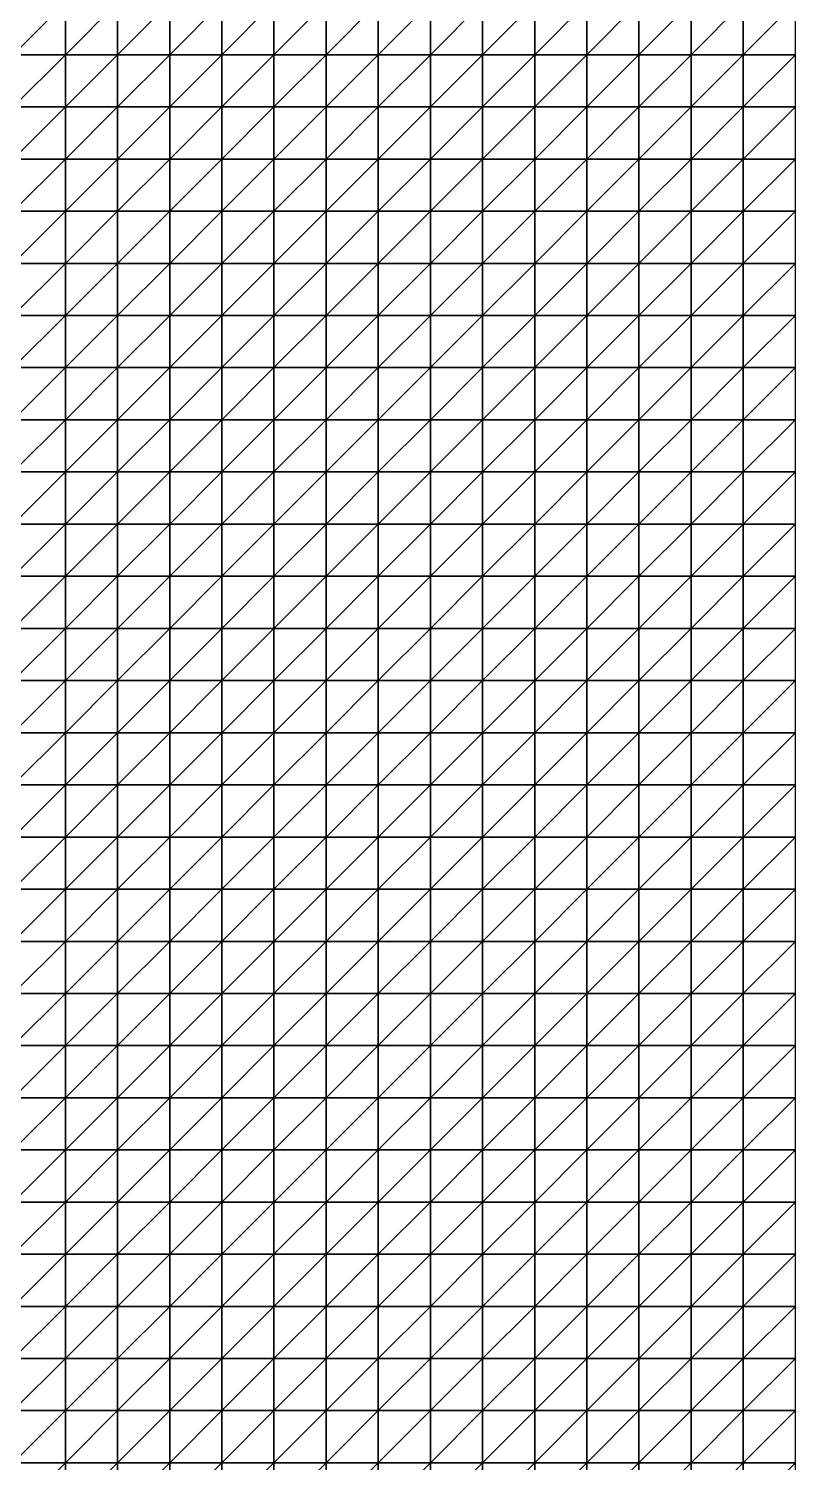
# Model space of a CAD drawing. Header units: metres. Extents: x -3 to 3, y -3 to 3.
# Drawn here: x 2.109 to 3, y -0.454 to 1.212 of the extents above; entities that cross this region are included whole.
import ezdxf

# ---------------------------------------------------------------- set-up
doc = ezdxf.new("R2010")
doc.units = ezdxf.units.M

msp = doc.modelspace()

# ---------------------------------------------------------------- meshes
at = {"color": 255}
mesh = msp.add_polyface(dxfattribs=at)
corners = [(2.0303, 1.1212, 0.0899), (2.0909, 1.1212, 0.0755), (2.0909, 1.1818, 0.069), (2.0303, 1.1818, 0.0825), (2.0909, 1.2424, 0.0631), (2.0303, 1.2424, 0.0757), (2.0909, 1.303, 0.0577), (2.0303, 1.303, 0.0696), (2.0909, 1.3636, 0.0529), (2.0303, 1.3636, 0.0641), (2.0909, 1.4242, 0.0485), (2.0303, 1.4242, 0.059), (2.0909, 1.4848, 0.0444), (2.1515, 1.1212, 0.0629), (2.1515, 1.1818, 0.0572), (2.1515, 1.2424, 0.0521), (2.1515, 1.303, 0.0475), (2.1515, 1.3636, 0.0434), (2.1515, 1.4242, 0.0396), (2.1515, 1.4848, 0.0361), (2.2121, 1.1212, 0.0519), (2.2121, 1.1818, 0.0471), (2.2121, 1.2424, 0.0428), (2.2121, 1.303, 0.0388), (2.2121, 1.3636, 0.0353), (2.2121, 1.4242, 0.032), (2.2121, 1.4848, 0.0291), (2.0303, 1.4848, 0.0543), (2.1515, 1.0606, 0.069), (2.2121, 1.0606, 0.0572), (2.2727, 1.1212, 0.0425), (2.2727, 1.1818, 0.0385), (2.2727, 1.2424, 0.0348), (2.2727, 1.303, 0.0315), (2.2727, 1.3636, 0.0285), (2.2727, 1.4242, 0.0258), (2.2727, 1.4848, 0.0233)]
mesh.append_faces([[corners[k] for k in face] for face in [(0, 1, 2), (3, 2, 4), (5, 4, 6), (7, 6, 8), (9, 8, 10), (11, 10, 12), (1, 13, 14), (2, 14, 15), (4, 15, 16), (6, 16, 17), (8, 17, 18), (10, 18, 19), (13, 20, 21), (14, 21, 22), (15, 22, 23), (16, 23, 24), (17, 24, 25), (18, 25, 26), (11, 12, 27), (1, 14, 2), (2, 15, 4), (4, 16, 6), (6, 17, 8), (8, 18, 10), (10, 19, 12), (28, 20, 13), (13, 21, 14), (14, 22, 15), (15, 23, 16), (16, 24, 17), (17, 25, 18), (18, 26, 19), (29, 30, 20), (20, 31, 21), (21, 32, 22), (22, 33, 23), (23, 34, 24), (24, 35, 25), (25, 36, 26)]], dxfattribs={"color": 101})
mesh = msp.add_polyface(dxfattribs=at)
corners = [(2.2121, 1.1212, 0.0519), (2.2727, 1.1212, 0.0425), (2.2727, 1.1818, 0.0385), (2.2121, 1.1818, 0.0471), (2.2727, 1.2424, 0.0348), (2.2121, 1.2424, 0.0428), (2.2727, 1.303, 0.0315), (2.2121, 1.303, 0.0388), (2.2727, 1.3636, 0.0285), (2.2121, 1.3636, 0.0353), (2.2727, 1.4242, 0.0258), (2.2121, 1.4242, 0.032), (2.2727, 1.4848, 0.0233), (2.3333, 1.1212, 0.0345), (2.3333, 1.1818, 0.0311), (2.3333, 1.2424, 0.0281), (2.3333, 1.303, 0.0253), (2.3333, 1.3636, 0.0228), (2.3333, 1.4242, 0.0206), (2.3333, 1.4848, 0.0185), (2.3939, 1.1212, 0.0278), (2.3939, 1.1818, 0.025), (2.3939, 1.2424, 0.0225), (2.3939, 1.303, 0.0202), (2.3939, 1.3636, 0.0182), (2.3939, 1.4242, 0.0163), (2.3939, 1.4848, 0.0146), (2.4545, 1.1212, 0.0221), (2.4545, 1.1818, 0.0199), (2.4545, 1.2424, 0.0178), (2.4545, 1.303, 0.016), (2.4545, 1.3636, 0.0143), (2.4545, 1.4242, 0.0128), (2.4545, 1.4848, 0.0115)]
mesh.append_faces([[corners[k] for k in face] for face in [(0, 1, 2), (3, 2, 4), (5, 4, 6), (7, 6, 8), (9, 8, 10), (11, 10, 12), (1, 13, 14), (2, 14, 15), (4, 15, 16), (6, 16, 17), (8, 17, 18), (10, 18, 19), (13, 20, 21), (14, 21, 22), (15, 22, 23), (16, 23, 24), (17, 24, 25), (18, 25, 26), (20, 27, 28), (21, 28, 29), (1, 14, 2), (2, 15, 4), (4, 16, 6), (6, 17, 8), (8, 18, 10), (10, 19, 12), (13, 21, 14), (14, 22, 15), (15, 23, 16), (16, 24, 17), (17, 25, 18), (18, 26, 19), (20, 28, 21), (21, 29, 22), (22, 30, 23), (23, 31, 24), (24, 32, 25), (25, 33, 26)]], dxfattribs={"color": 101})
mesh = msp.add_polyface(dxfattribs=at)
corners = [(2.3939, 1.2424, 0.0225), (2.4545, 1.2424, 0.0178), (2.4545, 1.303, 0.016), (2.3939, 1.303, 0.0202), (2.4545, 1.3636, 0.0143), (2.3939, 1.3636, 0.0182), (2.4545, 1.4242, 0.0128), (2.3939, 1.4242, 0.0163), (2.4545, 1.4848, 0.0115), (2.4545, 1.1212, 0.0221), (2.5152, 1.1212, 0.0175), (2.5152, 1.1818, 0.0157), (2.4545, 1.1818, 0.0199), (2.5152, 1.2424, 0.0141), (2.5152, 1.303, 0.0126), (2.5152, 1.3636, 0.0112), (2.5152, 1.4242, 0.01), (2.5152, 1.4848, 0.0089), (2.5758, 1.1212, 0.0137), (2.5758, 1.1818, 0.0123), (2.5758, 1.2424, 0.011), (2.5758, 1.303, 0.0098), (2.5758, 1.3636, 0.0087), (2.5758, 1.4242, 0.0078), (2.5758, 1.4848, 0.0069), (2.6364, 1.1212, 0.0107), (2.6364, 1.1818, 0.0095), (2.6364, 1.2424, 0.0085), (2.6364, 1.303, 0.0076), (2.6364, 1.3636, 0.0067), (2.6364, 1.4242, 0.006), (2.6364, 1.4848, 0.0053)]
mesh.append_faces([[corners[k] for k in face] for face in [(0, 1, 2), (3, 2, 4), (5, 4, 6), (7, 6, 8), (9, 10, 11), (12, 11, 13), (1, 13, 14), (2, 14, 15), (4, 15, 16), (6, 16, 17), (10, 18, 19), (11, 19, 20), (13, 20, 21), (14, 21, 22), (15, 22, 23), (16, 23, 24), (18, 25, 26), (19, 26, 27), (20, 27, 28), (21, 28, 29), (22, 29, 30), (9, 11, 12), (12, 13, 1), (1, 14, 2), (2, 15, 4), (4, 16, 6), (6, 17, 8), (10, 19, 11), (11, 20, 13), (13, 21, 14), (14, 22, 15), (15, 23, 16), (16, 24, 17), (18, 26, 19), (19, 27, 20), (20, 28, 21), (21, 29, 22), (22, 30, 23), (23, 31, 24)]], dxfattribs={"color": 101})
mesh = msp.add_polyface(dxfattribs=at)
corners = [(2.6364, 1.1212, 0.0107), (2.697, 1.1212, 0.0082), (2.697, 1.1818, 0.0073), (2.6364, 1.1818, 0.0095), (2.697, 1.2424, 0.0065), (2.6364, 1.2424, 0.0085), (2.697, 1.303, 0.0058), (2.7576, 1.1212, 0.0063), (2.7576, 1.1818, 0.0056), (2.7576, 1.2424, 0.005), (2.7576, 1.303, 0.0044), (2.8182, 1.1212, 0.0048), (2.8182, 1.1818, 0.0042), (2.8182, 1.2424, 0.0038), (2.8182, 1.303, 0.0033), (2.8788, 1.1212, 0.0036), (2.8788, 1.1818, 0.0032), (2.8788, 1.2424, 0.0028), (2.8788, 1.303, 0.0025), (2.9394, 1.1212, 0.0027), (2.9394, 1.1818, 0.0024), (2.9394, 1.2424, 0.0021), (2.9394, 1.303, 0.0019), (3, 1.1212, 0.002), (3, 1.1818, 0.0018), (3, 1.2424, 0.0015), (3, 1.303, 0.0014), (2.6364, 1.303, 0.0076), (2.7576, 1.0606, 0.0071), (2.8182, 1.0606, 0.0054), (2.8788, 1.0606, 0.004), (2.9394, 1.0606, 0.003)]
mesh.append_faces([[corners[k] for k in face] for face in [(0, 1, 2), (3, 2, 4), (5, 4, 6), (1, 7, 8), (0, 2, 3), (3, 4, 5), (5, 6, 27), (1, 8, 2), (2, 9, 4)]], dxfattribs={"color": 101})
mesh.append_faces([[corners[k] for k in face] for face in [(2, 8, 9), (4, 9, 10), (7, 11, 12), (8, 12, 13), (9, 13, 14), (11, 15, 16), (12, 16, 17), (13, 17, 18), (15, 19, 20), (16, 20, 21), (17, 21, 22), (19, 23, 24), (20, 24, 25), (21, 25, 26), (4, 10, 6), (28, 11, 7), (7, 12, 8), (8, 13, 9), (9, 14, 10), (29, 15, 11), (11, 16, 12), (12, 17, 13), (13, 18, 14), (30, 19, 15), (15, 20, 16), (16, 21, 17), (31, 23, 19), (19, 24, 20), (20, 25, 21)]], dxfattribs={"color": 111})
mesh = msp.add_polyface(dxfattribs=at)
corners = [(2.0303, 0.8788, 0.1274), (2.0909, 0.8788, 0.1081), (2.0909, 0.9394, 0.099), (2.0303, 0.9394, 0.1169), (2.0909, 1, 0.0905), (2.0303, 1, 0.1071), (2.0909, 1.0606, 0.0827), (2.0303, 1.0606, 0.0981), (2.0909, 1.1212, 0.0755), (2.0909, 0.7576, 0.1281), (2.1515, 0.7576, 0.1079), (2.1515, 0.8182, 0.0992), (2.0909, 0.8182, 0.1179), (2.1515, 0.8788, 0.0909), (2.1515, 0.9394, 0.0831), (2.1515, 1, 0.0758), (2.1515, 1.0606, 0.069), (2.1515, 1.1212, 0.0629), (2.2121, 0.7576, 0.0901), (2.2121, 0.8182, 0.0827), (2.2121, 0.8788, 0.0757), (2.2121, 0.9394, 0.0691), (2.2121, 1, 0.0629), (2.2121, 1.0606, 0.0572), (2.2121, 1.1212, 0.0519), (2.2727, 0.7576, 0.0745), (2.2727, 0.8182, 0.0683), (2.2727, 0.8788, 0.0625), (2.2727, 0.9394, 0.0569), (2.2727, 1, 0.0517), (2.2727, 1.0606, 0.0469), (2.2121, 0.697, 0.0976)]
mesh.append_faces([[corners[k] for k in face] for face in [(0, 1, 2), (3, 2, 4), (9, 10, 11), (12, 11, 13), (9, 11, 12), (12, 13, 1)]], dxfattribs={"color": 91})
mesh.append_faces([[corners[k] for k in face] for face in [(5, 4, 6), (7, 6, 8), (1, 13, 14), (2, 14, 15), (4, 15, 16), (6, 16, 17), (10, 18, 19), (11, 19, 20), (13, 20, 21), (14, 21, 22), (15, 22, 23), (16, 23, 24), (18, 25, 26), (19, 26, 27), (20, 27, 28), (21, 28, 29), (22, 29, 30), (1, 14, 2), (2, 15, 4), (4, 16, 6), (6, 17, 8), (10, 19, 11), (11, 20, 13), (13, 21, 14), (14, 22, 15), (15, 23, 16), (31, 25, 18), (18, 26, 19), (19, 27, 20), (20, 28, 21), (21, 29, 22), (22, 30, 23)]], dxfattribs={"color": 101})
mesh = msp.add_polyface(dxfattribs=at)
corners = [(2.2121, 1.0606, 0.0572), (2.2727, 1.0606, 0.0469), (2.2727, 1.1212, 0.0425), (2.2727, 0.9394, 0.0569), (2.3333, 0.9394, 0.0465), (2.3333, 1, 0.0422), (2.2727, 1, 0.0517), (2.3333, 1.0606, 0.0382), (2.3333, 1.1212, 0.0345), (2.3939, 0.9394, 0.0376), (2.3939, 1, 0.0341), (2.3939, 1.0606, 0.0308), (2.3939, 1.1212, 0.0278), (2.4545, 0.9394, 0.0301), (2.4545, 1, 0.0273), (2.4545, 1.0606, 0.0246), (2.4545, 1.1212, 0.0221), (2.5152, 0.9394, 0.024), (2.5152, 1, 0.0216), (2.5152, 1.0606, 0.0195), (2.5152, 1.1212, 0.0175), (2.5758, 0.9394, 0.0189), (2.5758, 1, 0.017), (2.5758, 1.0606, 0.0153), (2.5758, 1.1212, 0.0137), (2.3939, 0.8788, 0.0414), (2.4545, 0.8788, 0.0332), (2.5152, 0.8788, 0.0264), (2.5758, 0.8788, 0.0208), (2.6364, 0.9394, 0.0147), (2.6364, 1, 0.0133), (2.6364, 1.0606, 0.0119), (2.6364, 1.1212, 0.0107)]
mesh.append_faces([[corners[k] for k in face] for face in [(0, 1, 2), (3, 4, 5), (6, 5, 7), (1, 7, 8), (4, 9, 10), (5, 10, 11), (7, 11, 12), (9, 13, 14), (10, 14, 15), (11, 15, 16), (13, 17, 18), (14, 18, 19), (15, 19, 20), (17, 21, 22), (18, 22, 23), (19, 23, 24), (3, 5, 6), (6, 7, 1), (1, 8, 2), (4, 10, 5), (5, 11, 7), (7, 12, 8), (25, 13, 9), (9, 14, 10), (10, 15, 11), (11, 16, 12), (26, 17, 13), (13, 18, 14), (14, 19, 15), (15, 20, 16), (27, 21, 17), (17, 22, 18), (18, 23, 19), (19, 24, 20), (28, 29, 21), (21, 30, 22), (22, 31, 23), (23, 32, 24)]], dxfattribs={"color": 101})
mesh = msp.add_polyface(dxfattribs=at)
corners = [(2.5758, 0.9394, 0.0189), (2.6364, 0.9394, 0.0147), (2.6364, 1, 0.0133), (2.5758, 1, 0.017), (2.6364, 1.0606, 0.0119), (2.5758, 1.0606, 0.0153), (2.6364, 1.1212, 0.0107), (2.6364, 0.7576, 0.0196), (2.697, 0.7576, 0.0152), (2.697, 0.8182, 0.0139), (2.6364, 0.8182, 0.0179), (2.697, 0.8788, 0.0126), (2.6364, 0.8788, 0.0163), (2.697, 0.9394, 0.0114), (2.697, 1, 0.0103), (2.697, 1.0606, 0.0092), (2.697, 1.1212, 0.0082), (2.7576, 0.7576, 0.0116), (2.7576, 0.8182, 0.0106), (2.7576, 0.8788, 0.0097), (2.7576, 0.9394, 0.0087), (2.7576, 1, 0.0079), (2.7576, 1.0606, 0.0071), (2.7576, 1.1212, 0.0063), (2.8182, 0.7576, 0.0089), (2.8182, 0.8182, 0.0081), (2.8182, 0.8788, 0.0074), (2.8182, 0.9394, 0.0066), (2.6364, 0.697, 0.0213), (2.697, 0.697, 0.0165), (2.7576, 0.697, 0.0127), (2.8182, 1, 0.006), (2.8182, 1.0606, 0.0054)]
mesh.append_faces([[corners[k] for k in face] for face in [(0, 1, 2), (3, 2, 4), (5, 4, 6), (7, 8, 9), (10, 9, 11), (12, 11, 13), (1, 13, 14), (2, 14, 15), (4, 15, 16), (8, 17, 18), (9, 18, 19), (11, 19, 20), (13, 20, 21), (14, 21, 22), (15, 22, 23), (17, 24, 25), (18, 25, 26), (19, 26, 27), (28, 8, 7), (7, 9, 10), (10, 11, 12), (12, 13, 1), (1, 14, 2), (2, 15, 4), (4, 16, 6), (29, 17, 8), (8, 18, 9), (9, 19, 11), (11, 20, 13), (13, 21, 14), (14, 22, 15), (15, 23, 16), (30, 24, 17), (17, 25, 18), (18, 26, 19), (19, 27, 20), (20, 31, 21), (21, 32, 22)]], dxfattribs={"color": 101})
mesh = msp.add_polyface(dxfattribs=at)
corners = [(2.7576, 0.9394, 0.0087), (2.8182, 0.9394, 0.0066), (2.8182, 1, 0.006), (2.7576, 1, 0.0079), (2.8182, 1.0606, 0.0054), (2.7576, 1.0606, 0.0071), (2.8182, 1.1212, 0.0048), (2.8182, 0.7576, 0.0089), (2.8788, 0.7576, 0.0067), (2.8788, 0.8182, 0.0061), (2.8182, 0.8182, 0.0081), (2.8788, 0.8788, 0.0056), (2.8182, 0.8788, 0.0074), (2.8788, 0.9394, 0.005), (2.8788, 1, 0.0045), (2.8788, 1.0606, 0.004), (2.8788, 1.1212, 0.0036), (2.9394, 0.7576, 0.005), (2.9394, 0.8182, 0.0046), (2.9394, 0.8788, 0.0042), (2.9394, 0.9394, 0.0037), (2.9394, 1, 0.0034), (2.9394, 1.0606, 0.003), (2.9394, 1.1212, 0.0027), (3, 0.7576, 0.0037), (3, 0.8182, 0.0034), (3, 0.8788, 0.0031), (3, 0.9394, 0.0028), (3, 1, 0.0025), (3, 1.0606, 0.0022), (3, 1.1212, 0.002), (2.8182, 0.697, 0.0097), (2.8788, 0.697, 0.0073), (2.9394, 0.697, 0.0055)]
mesh.append_faces([[corners[k] for k in face] for face in [(0, 1, 2), (3, 2, 4), (7, 8, 9), (10, 9, 11), (31, 8, 7), (7, 9, 10), (10, 11, 12), (12, 13, 1), (32, 17, 8)]], dxfattribs={"color": 101})
mesh.append_faces([[corners[k] for k in face] for face in [(5, 4, 6), (12, 11, 13), (1, 13, 14), (2, 14, 15), (4, 15, 16), (8, 17, 18), (9, 18, 19), (11, 19, 20), (13, 20, 21), (14, 21, 22), (15, 22, 23), (17, 24, 25), (18, 25, 26), (19, 26, 27), (20, 27, 28), (21, 28, 29), (22, 29, 30), (1, 14, 2), (2, 15, 4), (8, 18, 9), (9, 19, 11), (11, 20, 13), (13, 21, 14), (14, 22, 15), (33, 24, 17), (17, 25, 18), (18, 26, 19), (19, 27, 20), (20, 28, 21), (21, 29, 22)]], dxfattribs={"color": 111})
mesh = msp.add_polyface(dxfattribs=at)
corners = [(2.2727, 0.7576, 0.0745), (2.3333, 0.7576, 0.061), (2.3333, 0.8182, 0.0559), (2.2727, 0.8182, 0.0683), (2.3333, 0.8788, 0.0511), (2.2727, 0.8788, 0.0625), (2.3333, 0.9394, 0.0465), (2.3939, 0.7576, 0.0495), (2.3939, 0.8182, 0.0453), (2.3939, 0.8788, 0.0414), (2.3939, 0.9394, 0.0376), (2.4545, 0.7576, 0.0398), (2.4545, 0.8182, 0.0364), (2.4545, 0.8788, 0.0332), (2.4545, 0.9394, 0.0301), (2.5152, 0.7576, 0.0317), (2.5152, 0.8182, 0.029), (2.5152, 0.8788, 0.0264), (2.5152, 0.9394, 0.024), (2.5758, 0.7576, 0.025), (2.5758, 0.8182, 0.0229), (2.5758, 0.8788, 0.0208), (2.5758, 0.9394, 0.0189), (2.6364, 0.7576, 0.0196), (2.6364, 0.8182, 0.0179), (2.6364, 0.8788, 0.0163), (2.6364, 0.9394, 0.0147), (2.2727, 0.697, 0.0808), (2.2727, 0.9394, 0.0569), (2.3333, 0.697, 0.0662), (2.3939, 0.697, 0.0537), (2.4545, 0.697, 0.0432), (2.5152, 0.697, 0.0344), (2.5758, 0.697, 0.0272)]
mesh.append_faces([[corners[k] for k in face] for face in [(0, 1, 2), (3, 2, 4), (5, 4, 6), (1, 7, 8), (2, 8, 9), (4, 9, 10), (7, 11, 12), (8, 12, 13), (9, 13, 14), (11, 15, 16), (12, 16, 17), (13, 17, 18), (15, 19, 20), (16, 20, 21), (17, 21, 22), (19, 23, 24), (20, 24, 25), (21, 25, 26), (27, 1, 0), (0, 2, 3), (3, 4, 5), (5, 6, 28), (29, 7, 1), (1, 8, 2), (2, 9, 4), (4, 10, 6), (30, 11, 7), (7, 12, 8), (8, 13, 9), (31, 15, 11), (11, 16, 12), (12, 17, 13), (32, 19, 15), (15, 20, 16), (16, 21, 17), (33, 23, 19), (19, 24, 20), (20, 25, 21)]], dxfattribs={"color": 101})
mesh = msp.add_polyface(dxfattribs=at)
corners = [(2.0303, 0.3939, 0.2228), (2.0909, 0.3939, 0.1901), (2.0909, 0.4545, 0.1807), (2.0303, 0.4545, 0.2117), (2.0909, 0.5152, 0.1706), (2.0303, 0.5152, 0.1999), (2.0909, 0.5758, 0.16), (2.0303, 0.5758, 0.1877), (2.0909, 0.6364, 0.1493), (2.0303, 0.6364, 0.1752), (2.0909, 0.697, 0.1386), (2.0303, 0.697, 0.1627), (2.0909, 0.7576, 0.1281), (2.1515, 0.3939, 0.1606), (2.1515, 0.4545, 0.1526), (2.1515, 0.5152, 0.144), (2.1515, 0.5758, 0.1351), (2.1515, 0.6364, 0.126), (2.1515, 0.697, 0.1169), (2.1515, 0.7576, 0.1079), (2.2121, 0.3939, 0.1343), (2.2121, 0.4545, 0.1276), (2.2121, 0.5152, 0.1204), (2.2121, 0.5758, 0.113), (2.2121, 0.6364, 0.1053), (2.2121, 0.697, 0.0976), (2.2121, 0.7576, 0.0901), (2.0303, 0.7576, 0.1505), (2.0909, 0.3333, 0.1987), (2.1515, 0.3333, 0.1679), (2.2121, 0.3333, 0.1404), (2.2727, 0.3939, 0.1113)]
mesh.append_faces([[corners[k] for k in face] for face in [(0, 1, 2), (0, 2, 3), (3, 4, 5)]], dxfattribs={"color": 81})
mesh.append_faces([[corners[k] for k in face] for face in [(3, 2, 4), (5, 4, 6), (7, 6, 8), (9, 8, 10), (11, 10, 12), (1, 13, 14), (2, 14, 15), (4, 15, 16), (6, 16, 17), (8, 17, 18), (10, 18, 19), (13, 20, 21), (14, 21, 22), (15, 22, 23), (16, 23, 24), (17, 24, 25), (18, 25, 26), (5, 6, 7), (7, 8, 9), (9, 10, 11), (11, 12, 27), (28, 13, 1), (1, 14, 2), (2, 15, 4), (4, 16, 6), (6, 17, 8), (8, 18, 10), (10, 19, 12), (29, 20, 13), (13, 21, 14), (14, 22, 15), (15, 23, 16), (16, 24, 17), (17, 25, 18), (18, 26, 19), (30, 31, 20)]], dxfattribs={"color": 91})
mesh = msp.add_polyface(dxfattribs=at)
corners = [(2.2121, 0.3939, 0.1343), (2.2727, 0.3939, 0.1113), (2.2727, 0.4545, 0.1057), (2.2121, 0.4545, 0.1276), (2.2727, 0.5152, 0.0997), (2.2121, 0.5152, 0.1204), (2.2727, 0.5758, 0.0935), (2.2121, 0.5758, 0.113), (2.2727, 0.6364, 0.0872), (2.2121, 0.6364, 0.1053), (2.2727, 0.697, 0.0808), (2.2121, 0.697, 0.0976), (2.2727, 0.7576, 0.0745), (2.3333, 0.3939, 0.0913), (2.3333, 0.4545, 0.0867), (2.3333, 0.5152, 0.0818), (2.3333, 0.5758, 0.0767), (2.3333, 0.6364, 0.0714), (2.3333, 0.697, 0.0662), (2.3333, 0.7576, 0.061), (2.3939, 0.3939, 0.0742), (2.3939, 0.4545, 0.0704), (2.3939, 0.5152, 0.0664), (2.3939, 0.5758, 0.0623), (2.3939, 0.6364, 0.058), (2.3939, 0.697, 0.0537), (2.3939, 0.7576, 0.0495), (2.2727, 0.3333, 0.1163), (2.3333, 0.3333, 0.0954), (2.3939, 0.3333, 0.0775), (2.4545, 0.3939, 0.0597), (2.4545, 0.4545, 0.0567), (2.4545, 0.5152, 0.0535)]
mesh.append_faces([[corners[k] for k in face] for face in [(0, 1, 2), (3, 2, 4), (5, 4, 6), (0, 2, 3), (3, 4, 5), (5, 6, 7), (7, 8, 9), (27, 13, 1), (1, 14, 2)]], dxfattribs={"color": 91})
mesh.append_faces([[corners[k] for k in face] for face in [(7, 6, 8), (9, 8, 10), (11, 10, 12), (1, 13, 14), (2, 14, 15), (4, 15, 16), (6, 16, 17), (8, 17, 18), (10, 18, 19), (13, 20, 21), (14, 21, 22), (15, 22, 23), (16, 23, 24), (17, 24, 25), (18, 25, 26), (9, 10, 11), (2, 15, 4), (4, 16, 6), (6, 17, 8), (8, 18, 10), (28, 20, 13), (13, 21, 14), (14, 22, 15), (15, 23, 16), (16, 24, 17), (17, 25, 18), (29, 30, 20), (20, 31, 21), (21, 32, 22)]], dxfattribs={"color": 101})
mesh = msp.add_polyface(dxfattribs=at)
corners = [(2.3939, 0.3939, 0.0742), (2.4545, 0.3939, 0.0597), (2.4545, 0.4545, 0.0567), (2.3939, 0.4545, 0.0704), (2.4545, 0.5152, 0.0535), (2.3939, 0.5152, 0.0664), (2.4545, 0.5758, 0.0501), (2.3939, 0.5758, 0.0623), (2.4545, 0.6364, 0.0467), (2.3939, 0.6364, 0.058), (2.4545, 0.697, 0.0432), (2.3939, 0.697, 0.0537), (2.4545, 0.7576, 0.0398), (2.5152, 0.3939, 0.0476), (2.5152, 0.4545, 0.0452), (2.5152, 0.5152, 0.0426), (2.5152, 0.5758, 0.0399), (2.5152, 0.6364, 0.0372), (2.5152, 0.697, 0.0344), (2.5152, 0.7576, 0.0317), (2.5758, 0.3939, 0.0376), (2.5758, 0.4545, 0.0357), (2.5758, 0.5152, 0.0337), (2.5758, 0.5758, 0.0316), (2.5758, 0.6364, 0.0294), (2.5758, 0.697, 0.0272), (2.5758, 0.7576, 0.025), (2.4545, 0.3333, 0.0624), (2.5152, 0.3333, 0.0498), (2.5758, 0.3333, 0.0393), (2.6364, 0.3939, 0.0294), (2.6364, 0.4545, 0.028), (2.6364, 0.5152, 0.0264), (2.6364, 0.5758, 0.0247), (2.6364, 0.6364, 0.023), (2.6364, 0.697, 0.0213)]
mesh.append_faces([[corners[k] for k in face] for face in [(0, 1, 2), (3, 2, 4), (5, 4, 6), (7, 6, 8), (9, 8, 10), (11, 10, 12), (1, 13, 14), (2, 14, 15), (4, 15, 16), (6, 16, 17), (8, 17, 18), (10, 18, 19), (13, 20, 21), (14, 21, 22), (15, 22, 23), (16, 23, 24), (17, 24, 25), (18, 25, 26), (5, 6, 7), (7, 8, 9), (9, 10, 11), (27, 13, 1), (1, 14, 2), (2, 15, 4), (4, 16, 6), (6, 17, 8), (8, 18, 10), (28, 20, 13), (13, 21, 14), (14, 22, 15), (15, 23, 16), (16, 24, 17), (17, 25, 18), (29, 30, 20), (20, 31, 21), (21, 32, 22), (22, 33, 23), (23, 34, 24), (24, 35, 25)]], dxfattribs={"color": 101})
mesh = msp.add_polyface(dxfattribs=at)
corners = [(2.5758, 0.3939, 0.0376), (2.6364, 0.3939, 0.0294), (2.6364, 0.4545, 0.028), (2.5758, 0.4545, 0.0357), (2.6364, 0.5152, 0.0264), (2.5758, 0.5152, 0.0337), (2.6364, 0.5758, 0.0247), (2.5758, 0.5758, 0.0316), (2.6364, 0.6364, 0.023), (2.5758, 0.6364, 0.0294), (2.6364, 0.697, 0.0213), (2.5758, 0.697, 0.0272), (2.6364, 0.7576, 0.0196), (2.697, 0.3939, 0.0228), (2.697, 0.4545, 0.0217), (2.697, 0.5152, 0.0205), (2.697, 0.5758, 0.0192), (2.697, 0.6364, 0.0178), (2.697, 0.697, 0.0165), (2.697, 0.7576, 0.0152), (2.7576, 0.3939, 0.0176), (2.7576, 0.4545, 0.0167), (2.7576, 0.5152, 0.0157), (2.7576, 0.5758, 0.0147), (2.7576, 0.6364, 0.0137), (2.7576, 0.697, 0.0127), (2.7576, 0.7576, 0.0116), (2.8182, 0.3939, 0.0134), (2.8182, 0.4545, 0.0127), (2.8182, 0.5152, 0.012), (2.8182, 0.5758, 0.0112), (2.697, 0.3333, 0.0239), (2.7576, 0.3333, 0.0184), (2.8182, 0.6364, 0.0104), (2.8182, 0.697, 0.0097)]
mesh.append_faces([[corners[k] for k in face] for face in [(0, 1, 2), (3, 2, 4), (5, 4, 6), (7, 6, 8), (9, 8, 10), (11, 10, 12), (1, 13, 14), (2, 14, 15), (4, 15, 16), (6, 16, 17), (8, 17, 18), (10, 18, 19), (13, 20, 21), (14, 21, 22), (15, 22, 23), (16, 23, 24), (17, 24, 25), (18, 25, 26), (20, 27, 28), (21, 28, 29), (22, 29, 30), (1, 14, 2), (2, 15, 4), (4, 16, 6), (6, 17, 8), (8, 18, 10), (31, 20, 13), (13, 21, 14), (14, 22, 15), (15, 23, 16), (16, 24, 17), (17, 25, 18), (32, 27, 20), (20, 28, 21), (21, 29, 22), (22, 30, 23), (23, 33, 24), (24, 34, 25)]], dxfattribs={"color": 101})
mesh = msp.add_polyface(dxfattribs=at)
corners = [(2.7576, 0.5758, 0.0147), (2.8182, 0.5758, 0.0112), (2.8182, 0.6364, 0.0104), (2.7576, 0.6364, 0.0137), (2.8182, 0.697, 0.0097), (2.7576, 0.697, 0.0127), (2.8182, 0.7576, 0.0089), (2.8182, 0.3939, 0.0134), (2.8788, 0.3939, 0.0101), (2.8788, 0.4545, 0.0096), (2.8182, 0.4545, 0.0127), (2.8788, 0.5152, 0.0091), (2.8182, 0.5152, 0.012), (2.8788, 0.5758, 0.0085), (2.8788, 0.6364, 0.0079), (2.8788, 0.697, 0.0073), (2.8788, 0.7576, 0.0067), (2.9394, 0.3939, 0.0076), (2.9394, 0.4545, 0.0072), (2.9394, 0.5152, 0.0068), (2.9394, 0.5758, 0.0063), (2.9394, 0.6364, 0.0059), (2.9394, 0.697, 0.0055), (2.9394, 0.7576, 0.005), (3, 0.3939, 0.0056), (3, 0.4545, 0.0053), (3, 0.5152, 0.005), (3, 0.5758, 0.0047), (3, 0.6364, 0.0044), (3, 0.697, 0.0041), (3, 0.7576, 0.0037), (2.8182, 0.3333, 0.014), (2.8788, 0.3333, 0.0106), (2.9394, 0.3333, 0.0079)]
mesh.append_faces([[corners[k] for k in face] for face in [(0, 1, 2), (3, 2, 4), (5, 4, 6), (7, 8, 9), (10, 9, 11), (12, 11, 13), (1, 13, 14), (2, 14, 15), (4, 15, 16), (8, 17, 18), (9, 18, 19), (11, 19, 20), (13, 20, 21), (14, 21, 22), (31, 8, 7), (7, 9, 10), (10, 11, 12), (12, 13, 1), (1, 14, 2), (2, 15, 4), (32, 17, 8), (8, 18, 9), (9, 19, 11), (11, 20, 13), (13, 21, 14), (14, 22, 15), (33, 24, 17), (17, 25, 18), (18, 26, 19)]], dxfattribs={"color": 101})
mesh.append_faces([[corners[k] for k in face] for face in [(15, 22, 23), (17, 24, 25), (18, 25, 26), (19, 26, 27), (20, 27, 28), (21, 28, 29), (22, 29, 30), (19, 27, 20), (20, 28, 21), (21, 29, 22)]], dxfattribs={"color": 111})
mesh = msp.add_polyface(dxfattribs=at)
corners = [(2.0303, 0.0303, 0.2615), (2.0909, 0.0303, 0.2232), (2.0909, 0.0909, 0.2212), (2.0303, 0.0909, 0.2592), (2.0909, 0.1515, 0.2177), (2.0303, 0.1515, 0.255), (2.0909, 0.2121, 0.2127), (2.0303, 0.2121, 0.2492), (2.0909, 0.2727, 0.2063), (2.0303, 0.2727, 0.2417), (2.0909, 0.3333, 0.1987), (2.0303, 0.3333, 0.2329), (2.0909, 0.3939, 0.1901), (2.1515, 0.0303, 0.1886), (2.1515, 0.0909, 0.1869), (2.1515, 0.1515, 0.1839), (2.1515, 0.2121, 0.1797), (2.1515, 0.2727, 0.1743), (2.1515, 0.3333, 0.1679), (2.1515, 0.3939, 0.1606), (2.2121, 0.0303, 0.1578), (2.2121, 0.0909, 0.1564), (2.2121, 0.1515, 0.1539), (2.2121, 0.2121, 0.1503), (2.2121, 0.2727, 0.1458), (2.2121, 0.3333, 0.1404), (2.2121, 0.3939, 0.1343), (2.0909, -0.0303, 0.2236), (2.1515, -0.0303, 0.189), (2.2121, -0.0303, 0.1581), (2.2727, 0.0303, 0.1307), (2.2727, 0.0909, 0.1295), (2.2727, 0.1515, 0.1275), (2.2727, 0.2121, 0.1245), (2.2727, 0.2727, 0.1208), (2.2727, 0.3333, 0.1163)]
mesh.append_faces([[corners[k] for k in face] for face in [(0, 1, 2), (3, 2, 4), (5, 4, 6), (7, 6, 8), (9, 8, 10), (11, 10, 12), (1, 13, 14), (2, 14, 15), (4, 15, 16), (7, 8, 9), (9, 10, 11), (27, 13, 1), (1, 14, 2), (2, 15, 4), (4, 16, 6), (6, 17, 8), (8, 18, 10)]], dxfattribs={"color": 81})
mesh.append_faces([[corners[k] for k in face] for face in [(6, 16, 17), (8, 17, 18), (10, 18, 19), (13, 20, 21), (14, 21, 22), (15, 22, 23), (16, 23, 24), (17, 24, 25), (18, 25, 26), (28, 20, 13), (13, 21, 14), (14, 22, 15), (15, 23, 16), (16, 24, 17), (17, 25, 18), (29, 30, 20), (20, 31, 21), (21, 32, 22), (22, 33, 23), (23, 34, 24), (24, 35, 25)]], dxfattribs={"color": 91})
mesh = msp.add_polyface(dxfattribs=at)
corners = [(2.2121, 0.0303, 0.1578), (2.2727, 0.0303, 0.1307), (2.2727, 0.0909, 0.1295), (2.2121, 0.0909, 0.1564), (2.2727, 0.1515, 0.1275), (2.2121, 0.1515, 0.1539), (2.2727, 0.2121, 0.1245), (2.2121, 0.2121, 0.1503), (2.2727, 0.2727, 0.1208), (2.2121, 0.2727, 0.1458), (2.2727, 0.3333, 0.1163), (2.2121, 0.3333, 0.1404), (2.2727, 0.3939, 0.1113), (2.3333, 0.0303, 0.1072), (2.3333, 0.0909, 0.1063), (2.3333, 0.1515, 0.1046), (2.3333, 0.2121, 0.1021), (2.3333, 0.2727, 0.0991), (2.3333, 0.3333, 0.0954), (2.3333, 0.3939, 0.0913), (2.3939, 0.0303, 0.0871), (2.3939, 0.0909, 0.0863), (2.3939, 0.1515, 0.085), (2.3939, 0.2121, 0.083), (2.3939, 0.2727, 0.0805), (2.3939, 0.3333, 0.0775), (2.3939, 0.3939, 0.0742), (2.4545, 0.0303, 0.0701), (2.4545, 0.0909, 0.0695), (2.4545, 0.1515, 0.0684), (2.2727, -0.0303, 0.131), (2.3333, -0.0303, 0.1074), (2.3939, -0.0303, 0.0873), (2.4545, 0.2121, 0.0668), (2.4545, 0.2727, 0.0648), (2.4545, 0.3333, 0.0624)]
mesh.append_faces([[corners[k] for k in face] for face in [(0, 1, 2), (3, 2, 4), (5, 4, 6), (7, 6, 8), (9, 8, 10), (11, 10, 12), (1, 13, 14), (2, 14, 15), (4, 15, 16), (6, 16, 17), (8, 17, 18), (10, 18, 19), (30, 13, 1), (1, 14, 2), (2, 15, 4), (4, 16, 6), (6, 17, 8), (8, 18, 10), (31, 20, 13), (13, 21, 14), (14, 22, 15)]], dxfattribs={"color": 91})
mesh.append_faces([[corners[k] for k in face] for face in [(13, 20, 21), (14, 21, 22), (15, 22, 23), (16, 23, 24), (17, 24, 25), (18, 25, 26), (20, 27, 28), (21, 28, 29), (15, 23, 16), (16, 24, 17), (17, 25, 18), (32, 27, 20), (20, 28, 21), (21, 29, 22), (22, 33, 23), (23, 34, 24), (24, 35, 25)]], dxfattribs={"color": 101})
mesh = msp.add_polyface(dxfattribs=at)
corners = [(2.3939, 0.1515, 0.085), (2.4545, 0.1515, 0.0684), (2.4545, 0.2121, 0.0668), (2.3939, 0.2121, 0.083), (2.4545, 0.2727, 0.0648), (2.3939, 0.2727, 0.0805), (2.4545, 0.3333, 0.0624), (2.3939, 0.3333, 0.0775), (2.4545, 0.3939, 0.0597), (2.4545, 0.0303, 0.0701), (2.5152, 0.0303, 0.0559), (2.5152, 0.0909, 0.0554), (2.4545, 0.0909, 0.0695), (2.5152, 0.1515, 0.0545), (2.5152, 0.2121, 0.0533), (2.5152, 0.2727, 0.0517), (2.5152, 0.3333, 0.0498), (2.5152, 0.3939, 0.0476), (2.5758, 0.0303, 0.0442), (2.5758, 0.0909, 0.0438), (2.5758, 0.1515, 0.0431), (2.5758, 0.2121, 0.0421), (2.5758, 0.2727, 0.0408), (2.5758, 0.3333, 0.0393), (2.5758, 0.3939, 0.0376), (2.6364, 0.0303, 0.0346), (2.6364, 0.0909, 0.0343), (2.6364, 0.1515, 0.0337), (2.6364, 0.2121, 0.033), (2.6364, 0.2727, 0.032), (2.4545, -0.0303, 0.0703), (2.5152, -0.0303, 0.056), (2.5758, -0.0303, 0.0443), (2.6364, 0.3333, 0.0308)]
mesh.append_faces([[corners[k] for k in face] for face in [(0, 1, 2), (3, 2, 4), (5, 4, 6), (7, 6, 8), (9, 10, 11), (12, 11, 13), (1, 13, 14), (2, 14, 15), (4, 15, 16), (6, 16, 17), (10, 18, 19), (11, 19, 20), (13, 20, 21), (14, 21, 22), (15, 22, 23), (16, 23, 24), (18, 25, 26), (19, 26, 27), (20, 27, 28), (21, 28, 29), (30, 10, 9), (9, 11, 12), (12, 13, 1), (1, 14, 2), (2, 15, 4), (4, 16, 6), (31, 18, 10), (10, 19, 11), (11, 20, 13), (13, 21, 14), (14, 22, 15), (15, 23, 16), (32, 25, 18), (18, 26, 19), (19, 27, 20), (20, 28, 21), (21, 29, 22), (22, 33, 23)]], dxfattribs={"color": 101})
mesh = msp.add_polyface(dxfattribs=at)
corners = [(2.5758, 0.2727, 0.0408), (2.6364, 0.2727, 0.032), (2.6364, 0.3333, 0.0308), (2.5758, 0.3333, 0.0393), (2.6364, 0.3939, 0.0294), (2.6364, 0.2121, 0.033), (2.697, 0.2121, 0.0256), (2.697, 0.2727, 0.0248), (2.697, 0.3333, 0.0239), (2.697, 0.3939, 0.0228), (2.7576, 0.2121, 0.0197), (2.7576, 0.2727, 0.0191), (2.7576, 0.3333, 0.0184), (2.7576, 0.3939, 0.0176), (2.8182, 0.2121, 0.015), (2.8182, 0.2727, 0.0145), (2.8182, 0.3333, 0.014), (2.8182, 0.3939, 0.0134), (2.8788, 0.2121, 0.0113), (2.8788, 0.2727, 0.011), (2.8788, 0.3333, 0.0106), (2.8788, 0.3939, 0.0101), (2.9394, 0.2121, 0.0085), (2.9394, 0.2727, 0.0082), (2.9394, 0.3333, 0.0079), (2.9394, 0.3939, 0.0076), (3, 0.2121, 0.0063), (3, 0.2727, 0.0061), (3, 0.3333, 0.0059), (3, 0.3939, 0.0056), (2.697, 0.1515, 0.0262), (2.7576, 0.1515, 0.0201), (2.8182, 0.1515, 0.0153), (2.8788, 0.1515, 0.0116), (2.9394, 0.1515, 0.0087)]
mesh.append_faces([[corners[k] for k in face] for face in [(0, 1, 2), (3, 2, 4), (5, 6, 7), (1, 7, 8), (2, 8, 9), (6, 10, 11), (7, 11, 12), (8, 12, 13), (10, 14, 15), (11, 15, 16), (12, 16, 17), (14, 18, 19), (15, 19, 20), (16, 20, 21), (18, 22, 23), (19, 23, 24), (20, 24, 25), (22, 26, 27), (23, 27, 28), (24, 28, 29), (5, 7, 1), (1, 8, 2), (2, 9, 4), (30, 10, 6), (6, 11, 7), (7, 12, 8), (31, 14, 10), (10, 15, 11), (11, 16, 12), (32, 18, 14), (14, 19, 15), (15, 20, 16), (33, 22, 18), (18, 23, 19), (19, 24, 20), (34, 26, 22), (22, 27, 23), (23, 28, 24)]], dxfattribs={"color": 101})
mesh = msp.add_polyface(dxfattribs=at)
corners = [(2.6364, 0.0303, 0.0346), (2.697, 0.0303, 0.0269), (2.697, 0.0909, 0.0266), (2.6364, 0.0909, 0.0343), (2.697, 0.1515, 0.0262), (2.6364, 0.1515, 0.0337), (2.697, 0.2121, 0.0256), (2.7576, 0.0303, 0.0207), (2.7576, 0.0909, 0.0205), (2.7576, 0.1515, 0.0201), (2.7576, 0.2121, 0.0197), (2.8182, 0.0303, 0.0157), (2.8182, 0.0909, 0.0156), (2.8182, 0.1515, 0.0153), (2.8182, 0.2121, 0.015), (2.8788, 0.0303, 0.0119), (2.8788, 0.0909, 0.0118), (2.8788, 0.1515, 0.0116), (2.8788, 0.2121, 0.0113), (2.9394, 0.0303, 0.0089), (2.9394, 0.0909, 0.0088), (2.9394, 0.1515, 0.0087), (2.9394, 0.2121, 0.0085), (2.9394, -0.0303, 0.0089), (3, -0.0303, 0.0066), (3, 0.0303, 0.0066), (3, 0.0909, 0.0066), (3, 0.1515, 0.0064), (3, 0.2121, 0.0063), (2.6364, -0.0303, 0.0347), (2.6364, 0.2121, 0.033), (2.697, -0.0303, 0.0269), (2.7576, -0.0303, 0.0207), (2.8182, -0.0303, 0.0158), (2.8788, -0.0303, 0.0119)]
mesh.append_faces([[corners[k] for k in face] for face in [(0, 1, 2), (3, 2, 4), (5, 4, 6), (1, 7, 8), (2, 8, 9), (4, 9, 10), (7, 11, 12), (8, 12, 13), (9, 13, 14), (11, 15, 16), (12, 16, 17), (13, 17, 18), (15, 19, 20), (16, 20, 21), (17, 21, 22), (23, 24, 25), (19, 25, 26), (20, 26, 27), (21, 27, 28), (29, 1, 0), (0, 2, 3), (3, 4, 5), (5, 6, 30), (31, 7, 1), (1, 8, 2), (2, 9, 4), (32, 11, 7), (7, 12, 8), (8, 13, 9), (33, 15, 11), (11, 16, 12), (12, 17, 13), (34, 19, 15), (15, 20, 16), (16, 21, 17), (23, 25, 19), (19, 26, 20), (20, 27, 21)]], dxfattribs={"color": 101})
mesh = msp.add_polyface(dxfattribs=at)
corners = [(2.0303, -0.3333, 0.2375), (2.0909, -0.3333, 0.2028), (2.0909, -0.2727, 0.2098), (2.0303, -0.2727, 0.2457), (2.0909, -0.2121, 0.2154), (2.0303, -0.2121, 0.2523), (2.0909, -0.1515, 0.2197), (2.0303, -0.1515, 0.2573), (2.0909, -0.0909, 0.2224), (2.0303, -0.0909, 0.2605), (2.0909, -0.0303, 0.2236), (2.0303, -0.0303, 0.262), (2.0909, 0.0303, 0.2232), (2.0909, -0.3939, 0.1947), (2.1515, -0.3939, 0.1646), (2.1515, -0.3333, 0.1714), (2.1515, -0.2727, 0.1773), (2.1515, -0.2121, 0.1821), (2.1515, -0.1515, 0.1856), (2.1515, -0.0909, 0.188), (2.1515, -0.0303, 0.189), (2.1515, 0.0303, 0.1886), (2.2121, -0.3939, 0.1377), (2.2121, -0.3333, 0.1435), (2.2121, -0.2727, 0.1484), (2.2121, -0.2121, 0.1523), (2.2121, -0.1515, 0.1553), (2.2121, -0.0909, 0.1572), (2.2121, -0.0303, 0.1581), (2.2121, 0.0303, 0.1578), (2.2727, -0.3333, 0.1189), (2.2727, -0.2727, 0.1229), (2.2727, -0.2121, 0.1262), (2.2727, -0.1515, 0.1287), (2.2727, -0.0909, 0.1303), (2.2727, -0.0303, 0.131)]
mesh.append_faces([[corners[k] for k in face] for face in [(0, 1, 2), (3, 2, 4), (5, 4, 6), (7, 6, 8), (9, 8, 10), (11, 10, 12), (4, 17, 18), (6, 18, 19), (8, 19, 20), (10, 20, 21), (9, 10, 11), (1, 16, 2), (2, 17, 4), (4, 18, 6), (6, 19, 8), (8, 20, 10)]], dxfattribs={"color": 81})
mesh.append_faces([[corners[k] for k in face] for face in [(13, 14, 15), (1, 15, 16), (2, 16, 17), (14, 22, 23), (15, 23, 24), (16, 24, 25), (17, 25, 26), (18, 26, 27), (19, 27, 28), (20, 28, 29), (13, 15, 1), (14, 23, 15), (15, 24, 16), (16, 25, 17), (17, 26, 18), (18, 27, 19), (19, 28, 20), (22, 30, 23), (23, 31, 24), (24, 32, 25), (25, 33, 26), (26, 34, 27), (27, 35, 28)]], dxfattribs={"color": 91})
mesh = msp.add_polyface(dxfattribs=at)
corners = [(2.2121, -0.3333, 0.1435), (2.2727, -0.3333, 0.1189), (2.2727, -0.2727, 0.1229), (2.2121, -0.2727, 0.1484), (2.2727, -0.2121, 0.1262), (2.2121, -0.2121, 0.1523), (2.2727, -0.1515, 0.1287), (2.2121, -0.1515, 0.1553), (2.2727, -0.0909, 0.1303), (2.2121, -0.0909, 0.1572), (2.2727, -0.0303, 0.131), (2.2121, -0.0303, 0.1581), (2.2727, 0.0303, 0.1307), (2.3333, -0.3333, 0.0975), (2.3333, -0.2727, 0.1009), (2.3333, -0.2121, 0.1036), (2.3333, -0.1515, 0.1056), (2.3333, -0.0909, 0.1069), (2.3333, -0.0303, 0.1074), (2.3333, 0.0303, 0.1072), (2.3939, -0.3333, 0.0793), (2.3939, -0.2727, 0.082), (2.3939, -0.2121, 0.0842), (2.3939, -0.1515, 0.0858), (2.3939, -0.0909, 0.0869), (2.3939, -0.0303, 0.0873), (2.3939, 0.0303, 0.0871), (2.4545, -0.3333, 0.0638), (2.4545, -0.2727, 0.066), (2.4545, -0.2121, 0.0677), (2.2727, -0.3939, 0.1141), (2.3333, -0.3939, 0.0937), (2.3939, -0.3939, 0.0761), (2.4545, -0.1515, 0.0691), (2.4545, -0.0909, 0.0699), (2.4545, -0.0303, 0.0703)]
mesh.append_faces([[corners[k] for k in face] for face in [(0, 1, 2), (3, 2, 4), (5, 4, 6), (7, 6, 8), (9, 8, 10), (11, 10, 12), (1, 13, 14), (2, 14, 15), (4, 15, 16), (6, 16, 17), (8, 17, 18), (10, 18, 19), (30, 13, 1), (1, 14, 2), (2, 15, 4), (4, 16, 6), (6, 17, 8), (8, 18, 10), (15, 23, 16), (16, 24, 17), (17, 25, 18)]], dxfattribs={"color": 91})
mesh.append_faces([[corners[k] for k in face] for face in [(13, 20, 21), (14, 21, 22), (15, 22, 23), (16, 23, 24), (17, 24, 25), (18, 25, 26), (20, 27, 28), (21, 28, 29), (31, 20, 13), (13, 21, 14), (14, 22, 15), (32, 27, 20), (20, 28, 21), (21, 29, 22), (22, 33, 23), (23, 34, 24), (24, 35, 25)]], dxfattribs={"color": 101})
mesh = msp.add_polyface(dxfattribs=at)
corners = [(2.3939, -0.2121, 0.0842), (2.4545, -0.2121, 0.0677), (2.4545, -0.1515, 0.0691), (2.3939, -0.1515, 0.0858), (2.4545, -0.0909, 0.0699), (2.3939, -0.0909, 0.0869), (2.4545, -0.0303, 0.0703), (2.3939, -0.0303, 0.0873), (2.4545, 0.0303, 0.0701), (2.4545, -0.3333, 0.0638), (2.5152, -0.3333, 0.0509), (2.5152, -0.2727, 0.0526), (2.4545, -0.2727, 0.066), (2.5152, -0.2121, 0.054), (2.5152, -0.1515, 0.0551), (2.5152, -0.0909, 0.0558), (2.5152, -0.0303, 0.056), (2.5152, 0.0303, 0.0559), (2.5758, -0.3333, 0.0402), (2.5758, -0.2727, 0.0416), (2.5758, -0.2121, 0.0427), (2.5758, -0.1515, 0.0435), (2.5758, -0.0909, 0.0441), (2.5758, -0.0303, 0.0443), (2.5758, 0.0303, 0.0442), (2.6364, -0.3333, 0.0315), (2.6364, -0.2727, 0.0326), (2.6364, -0.2121, 0.0334), (2.6364, -0.1515, 0.0341), (2.6364, -0.0909, 0.0345), (2.6364, -0.0303, 0.0347), (2.4545, -0.3939, 0.0613), (2.5152, -0.3939, 0.0489), (2.5758, -0.3939, 0.0386)]
mesh.append_faces([[corners[k] for k in face] for face in [(0, 1, 2), (3, 2, 4), (5, 4, 6), (7, 6, 8), (9, 10, 11), (12, 11, 13), (1, 13, 14), (2, 14, 15), (4, 15, 16), (6, 16, 17), (10, 18, 19), (11, 19, 20), (13, 20, 21), (14, 21, 22), (15, 22, 23), (16, 23, 24), (18, 25, 26), (19, 26, 27), (20, 27, 28), (21, 28, 29), (22, 29, 30), (31, 10, 9), (9, 11, 12), (12, 13, 1), (1, 14, 2), (2, 15, 4), (4, 16, 6), (32, 18, 10), (10, 19, 11), (11, 20, 13), (13, 21, 14), (14, 22, 15), (15, 23, 16), (33, 25, 18), (18, 26, 19), (19, 27, 20), (20, 28, 21), (21, 29, 22), (22, 30, 23)]], dxfattribs={"color": 101})
mesh = msp.add_polyface(dxfattribs=at)
corners = [(2.5758, -0.0303, 0.0443), (2.6364, -0.0303, 0.0347), (2.6364, 0.0303, 0.0346), (2.6364, -0.3333, 0.0315), (2.697, -0.3333, 0.0244), (2.697, -0.2727, 0.0253), (2.6364, -0.2727, 0.0326), (2.697, -0.2121, 0.0259), (2.6364, -0.2121, 0.0334), (2.697, -0.1515, 0.0264), (2.6364, -0.1515, 0.0341), (2.697, -0.0909, 0.0268), (2.6364, -0.0909, 0.0345), (2.697, -0.0303, 0.0269), (2.697, 0.0303, 0.0269), (2.697, -0.3939, 0.0235), (2.7576, -0.3939, 0.0181), (2.7576, -0.3333, 0.0188), (2.7576, -0.2727, 0.0194), (2.7576, -0.2121, 0.02), (2.7576, -0.1515, 0.0203), (2.7576, -0.0909, 0.0206), (2.7576, -0.0303, 0.0207), (2.7576, 0.0303, 0.0207), (2.8182, -0.3939, 0.0138), (2.8182, -0.3333, 0.0143), (2.8182, -0.2727, 0.0148), (2.8182, -0.2121, 0.0152), (2.8182, -0.1515, 0.0155), (2.8182, -0.0909, 0.0157), (2.8182, -0.0303, 0.0158), (2.6364, -0.3939, 0.0303)]
mesh.append_faces([[corners[k] for k in face] for face in [(0, 1, 2), (3, 4, 5), (6, 5, 7), (8, 7, 9), (10, 9, 11), (12, 11, 13), (1, 13, 14), (15, 16, 17), (4, 17, 18), (5, 18, 19), (7, 19, 20), (9, 20, 21), (11, 21, 22), (13, 22, 23), (16, 24, 25), (17, 25, 26), (18, 26, 27), (19, 27, 28), (20, 28, 29), (21, 29, 30), (31, 4, 3), (3, 5, 6), (6, 7, 8), (8, 9, 10), (10, 11, 12), (12, 13, 1), (15, 17, 4), (4, 18, 5), (5, 19, 7), (7, 20, 9), (9, 21, 11), (11, 22, 13), (16, 25, 17), (17, 26, 18), (18, 27, 19), (19, 28, 20), (20, 29, 21), (21, 30, 22)]], dxfattribs={"color": 101})
mesh = msp.add_polyface(dxfattribs=at)
corners = [(2.7576, -0.0303, 0.0207), (2.8182, -0.0303, 0.0158), (2.8182, 0.0303, 0.0157), (2.8182, -0.3939, 0.0138), (2.8788, -0.3939, 0.0104), (2.8788, -0.3333, 0.0108), (2.8182, -0.3333, 0.0143), (2.8788, -0.2727, 0.0112), (2.8182, -0.2727, 0.0148), (2.8788, -0.2121, 0.0115), (2.8182, -0.2121, 0.0152), (2.8788, -0.1515, 0.0117), (2.8182, -0.1515, 0.0155), (2.8788, -0.0909, 0.0119), (2.8182, -0.0909, 0.0157), (2.8788, -0.0303, 0.0119), (2.8788, 0.0303, 0.0119), (2.9394, -0.3939, 0.0078), (2.9394, -0.3333, 0.0081), (2.9394, -0.2727, 0.0084), (2.9394, -0.2121, 0.0086), (2.9394, -0.1515, 0.0088), (2.9394, -0.0909, 0.0089), (2.9394, -0.0303, 0.0089), (2.9394, 0.0303, 0.0089), (3, -0.3939, 0.0058), (3, -0.3333, 0.006), (3, -0.2727, 0.0062), (3, -0.2121, 0.0064), (3, -0.1515, 0.0065), (3, -0.0909, 0.0066), (3, -0.0303, 0.0066)]
mesh.append_faces([[corners[k] for k in face] for face in [(0, 1, 2), (3, 4, 5), (6, 5, 7), (8, 7, 9), (10, 9, 11), (12, 11, 13), (14, 13, 15), (1, 15, 16), (4, 17, 18), (5, 18, 19), (7, 19, 20), (9, 20, 21), (11, 21, 22), (13, 22, 23), (15, 23, 24), (17, 25, 26), (18, 26, 27), (19, 27, 28), (20, 28, 29), (21, 29, 30), (22, 30, 31), (3, 5, 6), (6, 7, 8), (8, 9, 10), (10, 11, 12), (12, 13, 14), (14, 15, 1), (4, 18, 5), (5, 19, 7), (7, 20, 9), (9, 21, 11), (11, 22, 13), (13, 23, 15), (17, 26, 18), (18, 27, 19), (19, 28, 20), (20, 29, 21), (21, 30, 22), (22, 31, 23)]], dxfattribs={"color": 101})
mesh = msp.add_polyface(dxfattribs=at)
corners = [(2.0303, -0.5758, 0.1925), (2.0909, -0.5758, 0.1645), (2.0909, -0.5152, 0.1754), (2.0303, -0.5152, 0.2052), (2.0909, -0.4545, 0.1855), (2.0303, -0.4545, 0.2171), (2.0909, -0.3939, 0.1947), (2.0303, -0.3939, 0.2279), (2.0909, -0.3333, 0.2028), (2.0909, -0.697, 0.1412), (2.1515, -0.697, 0.1196), (2.1515, -0.6364, 0.1296), (2.0909, -0.6364, 0.1531), (2.1515, -0.5758, 0.1392), (2.1515, -0.5152, 0.1483), (2.1515, -0.4545, 0.1568), (2.1515, -0.3939, 0.1646), (2.1515, -0.7576, 0.1094), (2.2121, -0.7576, 0.0918), (2.2121, -0.697, 0.1003), (2.2121, -0.6364, 0.1086), (2.2121, -0.5758, 0.1166), (2.2121, -0.5152, 0.1242), (2.2121, -0.4545, 0.1313), (2.2121, -0.3939, 0.1377), (2.2727, -0.7576, 0.0762), (2.2727, -0.697, 0.0832), (2.2727, -0.6364, 0.09), (2.2727, -0.5758, 0.0967), (2.2727, -0.5152, 0.1029), (2.2727, -0.4545, 0.1088), (2.0909, -0.7576, 0.129), (2.2727, -0.3939, 0.1141)]
mesh.append_faces([[corners[k] for k in face] for face in [(5, 4, 6), (7, 6, 8)]], dxfattribs={"color": 81})
mesh.append_faces([[corners[k] for k in face] for face in [(0, 1, 2), (3, 2, 4), (9, 10, 11), (12, 11, 13), (1, 13, 14), (2, 14, 15), (4, 15, 16), (17, 18, 19), (10, 19, 20), (11, 20, 21), (13, 21, 22), (14, 22, 23), (15, 23, 24), (20, 27, 28), (21, 28, 29), (22, 29, 30), (31, 10, 9), (9, 11, 12), (12, 13, 1), (1, 14, 2), (2, 15, 4), (4, 16, 6), (17, 19, 10), (10, 20, 11), (11, 21, 13), (13, 22, 14), (14, 23, 15), (15, 24, 16), (19, 27, 20), (20, 28, 21), (21, 29, 22), (22, 30, 23), (23, 32, 24)]], dxfattribs={"color": 91})
mesh.append_faces([[corners[k] for k in face] for face in [(18, 25, 26), (19, 26, 27), (18, 26, 19)]], dxfattribs={"color": 101})
mesh = msp.add_polyface(dxfattribs=at)
corners = [(2.2121, -0.4545, 0.1313), (2.2727, -0.4545, 0.1088), (2.2727, -0.3939, 0.1141), (2.2121, -0.3939, 0.1377), (2.2727, -0.3333, 0.1189), (2.2727, -0.5152, 0.1029), (2.3333, -0.5152, 0.0845), (2.3333, -0.4545, 0.0893), (2.3333, -0.3939, 0.0937), (2.3333, -0.3333, 0.0975), (2.3939, -0.5152, 0.0687), (2.3939, -0.4545, 0.0726), (2.3939, -0.3939, 0.0761), (2.3939, -0.3333, 0.0793), (2.3939, -0.5758, 0.0645), (2.4545, -0.5758, 0.052), (2.4545, -0.5152, 0.0553), (2.4545, -0.4545, 0.0584), (2.4545, -0.3939, 0.0613), (2.4545, -0.3333, 0.0638), (2.5152, -0.5758, 0.0415), (2.5152, -0.5152, 0.0441), (2.5152, -0.4545, 0.0466), (2.5152, -0.3939, 0.0489), (2.5152, -0.3333, 0.0509), (2.5758, -0.5758, 0.0328), (2.5758, -0.5152, 0.0349), (2.5758, -0.4545, 0.0368), (2.5758, -0.3939, 0.0386), (2.5758, -0.3333, 0.0402), (2.2727, -0.5758, 0.0967), (2.3333, -0.5758, 0.0794), (2.6364, -0.5152, 0.0273), (2.6364, -0.4545, 0.0289), (2.6364, -0.3939, 0.0303)]
mesh.append_faces([[corners[k] for k in face] for face in [(0, 1, 2), (3, 2, 4), (2, 8, 9), (5, 7, 1), (1, 8, 2)]], dxfattribs={"color": 91})
mesh.append_faces([[corners[k] for k in face] for face in [(5, 6, 7), (1, 7, 8), (6, 10, 11), (7, 11, 12), (8, 12, 13), (14, 15, 16), (10, 16, 17), (11, 17, 18), (12, 18, 19), (15, 20, 21), (16, 21, 22), (17, 22, 23), (18, 23, 24), (20, 25, 26), (21, 26, 27), (22, 27, 28), (23, 28, 29), (30, 6, 5), (31, 10, 6), (6, 11, 7), (7, 12, 8), (14, 16, 10), (10, 17, 11), (11, 18, 12), (15, 21, 16), (16, 22, 17), (17, 23, 18), (20, 26, 21), (21, 27, 22), (22, 28, 23), (25, 32, 26), (26, 33, 27), (27, 34, 28)]], dxfattribs={"color": 101})
mesh = msp.add_polyface(dxfattribs=at)
corners = [(2.5758, -0.5152, 0.0349), (2.6364, -0.5152, 0.0273), (2.6364, -0.4545, 0.0289), (2.5758, -0.4545, 0.0368), (2.6364, -0.3939, 0.0303), (2.5758, -0.3939, 0.0386), (2.6364, -0.3333, 0.0315), (2.697, -0.5152, 0.0212), (2.697, -0.4545, 0.0224), (2.697, -0.3939, 0.0235), (2.697, -0.3333, 0.0244), (2.697, -0.5758, 0.0199), (2.7576, -0.5758, 0.0153), (2.7576, -0.5152, 0.0163), (2.7576, -0.4545, 0.0172), (2.7576, -0.3939, 0.0181), (2.8182, -0.5758, 0.0117), (2.8182, -0.5152, 0.0124), (2.8182, -0.4545, 0.0131), (2.8182, -0.3939, 0.0138), (2.8788, -0.5758, 0.0088), (2.8788, -0.5152, 0.0094), (2.8788, -0.4545, 0.0099), (2.8788, -0.3939, 0.0104), (2.9394, -0.5758, 0.0066), (2.9394, -0.5152, 0.007), (2.9394, -0.4545, 0.0074), (2.9394, -0.3939, 0.0078), (3, -0.5758, 0.0049), (3, -0.5152, 0.0052), (3, -0.4545, 0.0055), (3, -0.3939, 0.0058), (2.6364, -0.5758, 0.0257)]
mesh.append_faces([[corners[k] for k in face] for face in [(0, 1, 2), (3, 2, 4), (5, 4, 6), (1, 7, 8), (2, 8, 9), (4, 9, 10), (11, 12, 13), (7, 13, 14), (8, 14, 15), (12, 16, 17), (13, 17, 18), (14, 18, 19), (16, 20, 21), (17, 21, 22), (18, 22, 23), (20, 24, 25), (21, 25, 26), (22, 26, 27), (32, 7, 1), (1, 8, 2), (2, 9, 4), (11, 13, 7), (7, 14, 8), (8, 15, 9), (12, 17, 13), (13, 18, 14), (14, 19, 15), (16, 21, 17), (17, 22, 18), (18, 23, 19), (20, 25, 21), (21, 26, 22), (22, 27, 23), (24, 29, 25), (25, 30, 26), (26, 31, 27)]], dxfattribs={"color": 101})
mesh.append_faces([[corners[k] for k in face] for face in [(24, 28, 29), (25, 29, 30), (26, 30, 31)]], dxfattribs={"color": 111})

doc.saveas('drawing.dxf')
